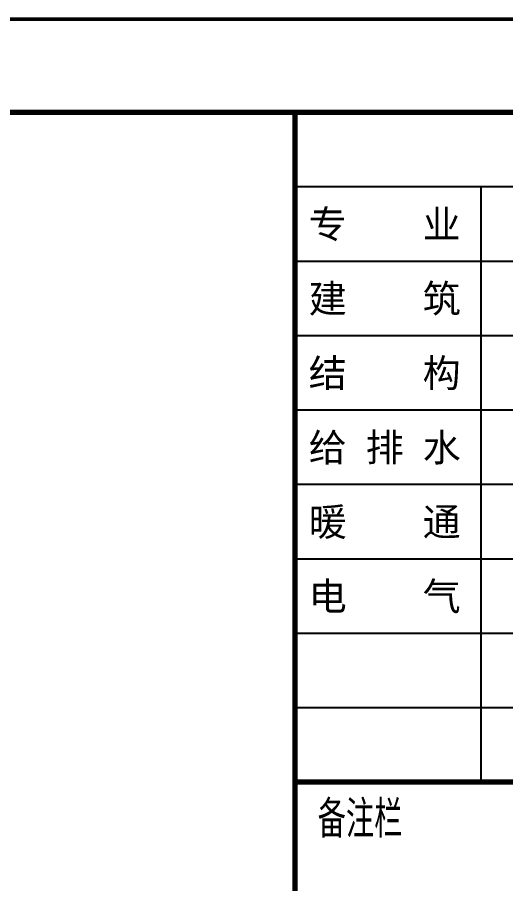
# Model space of a CAD drawing. Extents: x 447413 to 2975780, y -1432727 to 1301644.
# Drawn here: x 2779817 to 2787698, y -723664 to -709694 of the extents above; entities that cross this region are included whole.
import ezdxf

# ---------------------------------------------------------------- set-up
doc = ezdxf.new("R2010")
doc.units = 0
doc.header["$LTSCALE"] = 1000
doc.header["$MEASUREMENT"] = 0
doc.layers.add('图框', color=253, linetype='Continuous')
doc.styles.add('cx_biaoti', font='')
doc.styles.add('cx_sign', font='bzxw.shx', dxfattribs={"width": 0.8, "height": 400, "bigfont": 'bzhz.shx'})
doc.styles.get('cx_biaoti').set_extended_font_data('SimSun')

# ---------------------------------------------------------------- blocks, each defined once
blk = doc.blocks.new('A$C6B0021A6')
at = {"layer": '图框', "color": 153}
for p, q in [((111420, 82320, -84000), (117920, 82320, -84000)), ((113420, 82320, -84000), (113420, 75920, -84000)), ((111420, 81520, -84000), (117920, 81520, -84000)), ((111420, 80720, -84000), (117920, 80720, -84000)), ((111420, 79920, -84000), (117920, 79920, -84000)), ((111420, 79120, -84000), (117920, 79120, -84000)), ((111420, 78320, -84000), (117920, 78320, -84000)), ((111420, 77520, -84000), (117920, 77520, -84000)), ((111420, 76720, -84000), (117920, 76720, -84000))]:
    blk.add_line(p, q, dxfattribs=at)
at = {"layer": '图框', "color": 2, "const_width": 40, "elevation": -84000}
blk.add_lwpolyline([(20, 84120), (118920, 84120), (118920, 20), (20, 20)], close=True, dxfattribs=at)
at = {"layer": '图框', "color": 153, "const_width": 58, "elevation": -84000}
for points in [[(111420, 1020), (2520, 1020), (2520, 83120), (111420, 83120)], [(111420, 83120), (117920, 83120), (117920, 1020), (111420, 1020)]]:
    blk.add_lwpolyline(points, close=True, dxfattribs=at)
blk.add_lwpolyline([(111420, 75920), (117920, 75920)], dxfattribs=at)
at = {"layer": '图框', "color": 153, "style": 'cx_biaoti'}
for s, p in [('专    业', (111567.2, 81765.7, -84000)), ('建    筑', (111567.2, 80965.7, -84000)), ('结    构', (111567.2, 80165.7, -84000)), ('给 排 水', (111567.2, 79365.7, -84000)), ('暖    通', (111567.2, 78565.7, -84000)), ('电    气', (111567.2, 77765.7, -84000))]:
    blk.add_text(s, height=300, dxfattribs=at).set_placement(p)
at = {"layer": '图框', "color": 153, "style": 'cx_sign', "width": 0.8}
blk.add_text('备注栏', height=400, dxfattribs=at).set_placement((111663.7, 75320.5, -84000))

msp = doc.modelspace()

# ---------------------------------------------------------------- block references
at = {"xscale": 1.5, "yscale": 1.5, "zscale": 1.5}
msp.add_blockref('A$C6B0021A6', (2617168.3, -835904.4, 252000), dxfattribs=at)

doc.saveas('drawing.dxf')
